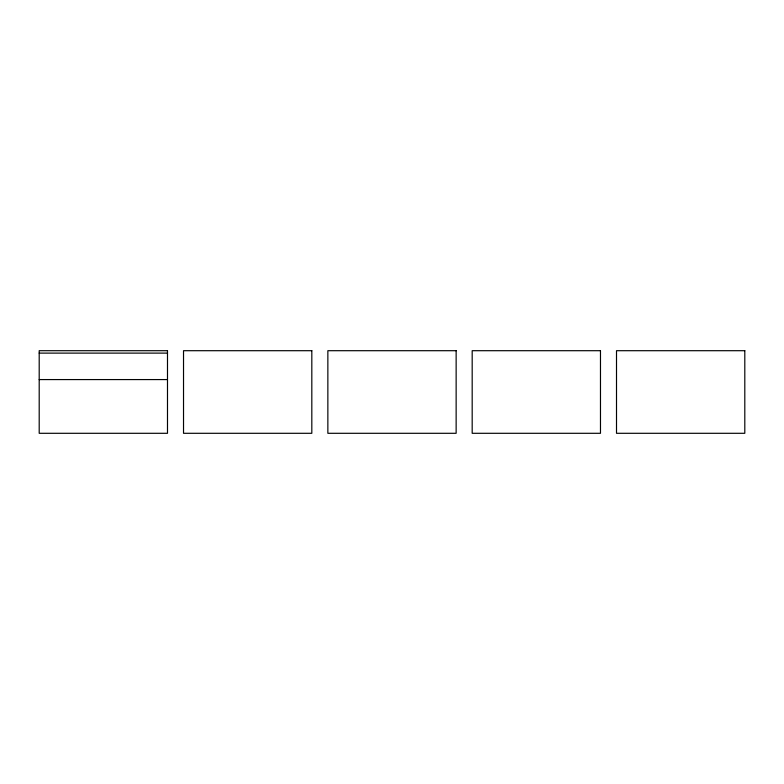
<?xml version="1.0" encoding="UTF-8"?>
<svg xmlns="http://www.w3.org/2000/svg" width="784" height="784" viewBox="0 0 784 784"><rect width="100%" height="100%" fill="white"/><g stroke="black" fill="none" stroke-linecap="round" stroke-linejoin="round"><path stroke-width="1.18" d="M39.2 353.114L167.492 353.114M39.2 379.574L167.492 379.574M167.492 350.703L39.2 350.703L39.2 433.297L167.492 433.297L167.492 350.703M311.816 350.703L183.525 350.703L183.525 433.297L311.816 433.297L311.816 350.703M456.141 350.703L327.859 350.703L327.859 433.297L456.141 433.297L456.141 350.703M600.475 350.703L472.184 350.703L472.184 433.297L600.475 433.297L600.475 350.703M744.8 350.703L616.508 350.703L616.508 433.297L744.8 433.297L744.8 350.703"/></g></svg>
